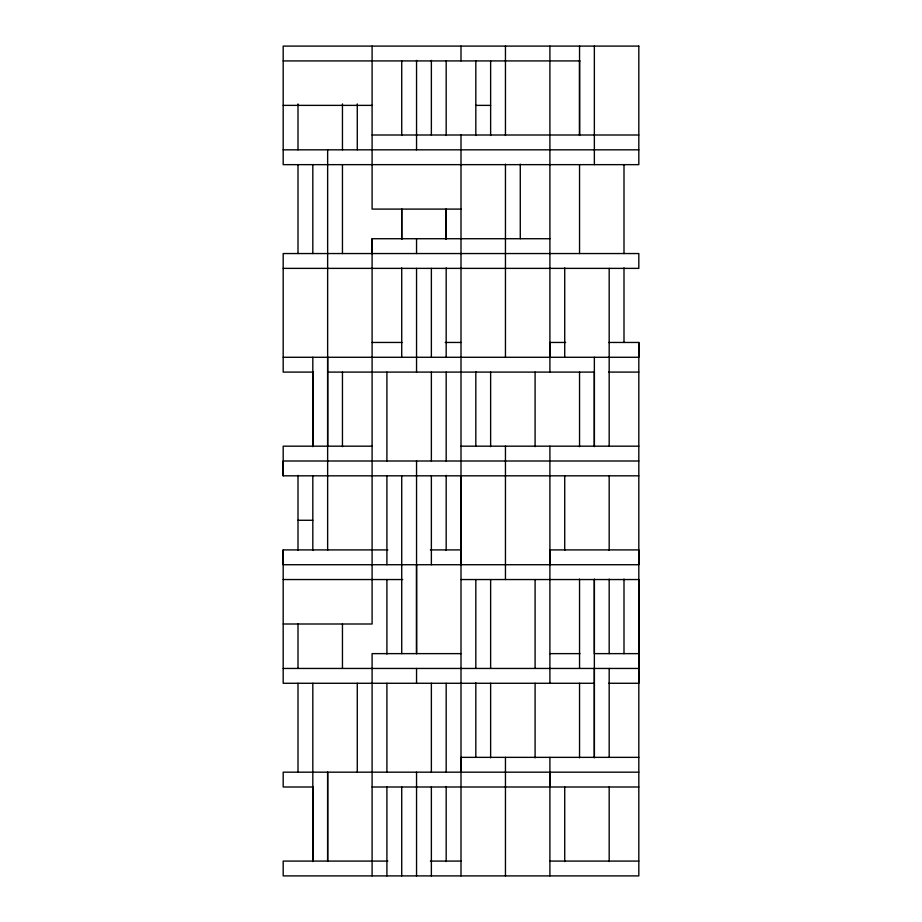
<?xml version="1.0" encoding="UTF-8"?>
<svg xmlns="http://www.w3.org/2000/svg" width="922" height="922" viewBox="0 0 922 922"><rect width="100%" height="100%" fill="white"/><g stroke="black" fill="none" stroke-linecap="round" stroke-linejoin="round"><path stroke-width="1.38" d="M387.862 549.904L283.181 549.904L283.181 564.725L638.819 564.725L638.819 549.904L549.904 549.904L549.904 564.725M638.819 475.821L283.181 475.821L283.181 461L638.819 461M312.823 861.079L312.823 683.271M312.823 446.179L312.823 357.275M327.644 446.179L327.644 357.275M372.096 253.55L372.096 238.729L549.904 238.729M401.727 653.629L401.727 475.821M416.548 564.725L416.548 653.629L416.548 461M416.548 268.371L416.548 372.096M431.369 357.275L431.369 268.371M461 772.175L461 757.354L638.819 757.354M461 564.725L461 475.821M549.904 786.996L549.904 772.175M549.904 357.275L549.904 342.454L565.682 342.454M579.546 135.488L579.546 60.921M594.356 757.354L594.356 668.45M594.356 579.062L594.356 653.629L638.819 653.629M594.356 446.179L594.356 357.275M609.177 757.354L609.177 668.45M609.177 653.629L609.177 579.062M609.177 446.179L609.177 268.371M608.704 342.454L638.819 342.454L638.819 357.275L283.181 357.275M283.181 60.921L580.019 60.921M283.181 105.373L372.096 105.373M475.821 105.373L490.631 105.373M372.096 135.004L638.819 135.004M283.181 149.825L638.819 149.825M461 209.098L372.096 209.098L372.096 46.1M283.181 268.371L638.819 268.371L638.819 253.55L283.181 253.55L283.181 372.096L313.296 372.096M372.096 342.454L402.211 342.454M445.222 342.454L461 342.454M327.644 372.096L594.356 372.096L594.356 446.663M608.704 372.096L638.819 372.096M372.096 446.179L283.181 446.179L283.181 475.821M461 446.179L638.819 446.179M298.002 520.273L312.823 520.273M430.413 549.904L461 549.904M283.181 579.546L402.683 579.546M461 579.546L638.819 579.546L638.819 683.271L608.704 683.271M283.181 623.998L372.096 623.998L372.096 238.729M461 653.629L372.096 653.629L372.096 875.9M549.904 653.629L580.019 653.629M283.181 668.45L638.819 668.45M594.356 683.271L283.181 683.271L283.181 549.904M638.819 772.175L283.181 772.175L283.181 786.996L313.296 786.996M372.096 786.996L638.819 786.996M387.862 861.079L283.181 861.079L283.181 875.9L638.819 875.9L638.819 342.454M430.413 861.079L461 861.079M549.904 861.079L638.819 861.079M623.998 164.646L623.998 253.55M623.998 267.887L623.998 342.454M623.998 579.062L623.998 653.629M609.177 475.821L609.177 550.388M609.177 786.996L609.177 861.563M594.356 46.1L594.356 164.646M594.356 579.546L594.356 757.838M579.546 46.1L579.546 135.004M579.546 164.646L579.546 253.55M579.546 372.096L579.546 446.663M579.546 579.062L579.546 668.45M579.546 683.271L579.546 757.838M564.725 267.887L564.725 357.275M564.725 475.821L564.725 550.388M564.725 786.996L564.725 861.563M549.904 46.1L549.904 372.096M549.904 446.179L549.904 683.271M549.904 757.354L549.904 875.9M535.094 372.096L535.094 446.663M535.094 579.546L535.094 668.45M535.094 683.271L535.094 757.838M520.273 164.162L520.273 238.729M505.452 46.1L505.452 135.488M505.452 164.162L505.452 357.275M505.452 446.179L505.452 579.546M505.452 757.354L505.452 875.9M490.631 60.921L490.631 135.488M490.631 372.096L490.631 446.663M490.631 579.546L490.631 668.45M490.631 683.271L490.631 757.838M475.821 60.921L475.821 135.488M475.821 371.612L475.821 446.179M475.821 579.546L475.821 668.45M475.821 682.787L475.821 757.354M461 46.1L461 60.921M461 135.004L461 875.9M446.179 60.921L446.179 135.488M446.179 267.887L446.179 357.275M446.179 372.096L446.179 461M446.179 475.337L446.179 550.388M446.179 683.271L446.179 772.175M446.179 786.512L446.179 861.563M431.369 60.437L431.369 135.004M431.369 372.096L431.369 461M431.369 475.821L431.369 564.725M431.369 683.271L431.369 772.175M431.369 786.996L431.369 875.9M416.548 60.437L416.548 149.825M416.548 238.729L416.548 253.55M416.548 668.45L416.548 683.271M416.548 772.175L416.548 875.9M401.727 60.921L401.727 135.488M401.727 267.887L401.727 357.275M401.727 786.996L401.727 875.9M386.906 372.096L386.906 461M386.906 475.821L386.906 564.725M386.906 579.546L386.906 654.113M386.906 683.271L386.906 772.175M386.906 786.996L386.906 875.9M357.275 103.932L357.275 149.825M357.275 683.271L357.275 772.175M342.454 103.932L342.454 149.825M342.454 164.646L342.454 253.55M342.454 372.096L342.454 446.663M342.454 623.998L342.454 668.45M327.644 149.825L327.644 550.388M312.823 164.646L312.823 253.55M312.823 372.096L312.823 446.663M312.823 475.821L312.823 550.388M312.823 786.996L312.823 861.563M298.002 103.932L298.002 149.825M298.002 164.646L298.002 253.55M298.002 475.337L298.002 550.388M298.002 623.998L298.002 668.45M298.002 683.271L298.002 772.175M327.644 772.175L327.644 861.079L327.644 772.175M401.727 209.098L401.727 239.213L401.727 209.098M446.179 209.098L446.179 239.213L446.179 209.098M638.819 46.1L283.181 46.1L283.181 164.646L638.819 164.646L638.819 46.1"/></g></svg>
